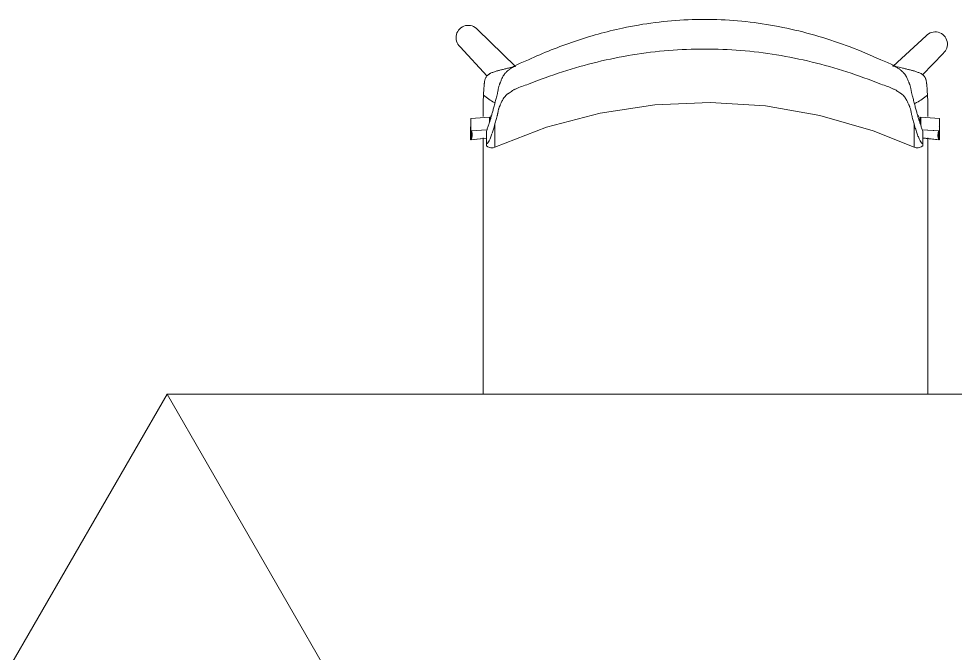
# Model space of a CAD drawing. Header units: millimetres. Extents: x 155927 to 295199, y -4084 to 97293.
# Drawn here: x 178993 to 179994, y 18585 to 19263 of the extents above; entities that cross this region are included whole.
import ezdxf

# ---------------------------------------------------------------- set-up
doc = ezdxf.new("R2010")
doc.units = ezdxf.units.MM
doc.header["$MEASUREMENT"] = 0
doc.layers.add('I-FURN', color=8, linetype='CONTINUOUS', lineweight=9)

msp = doc.modelspace()

# ---------------------------------------------------------------- linework, layer by layer
at = {"layer": 'I-FURN'}
for p, q in [((179524.2, 19211.5), (179483.6, 19251)), ((179962.6, 19244.3), (179927.5, 19212)), ((179464.9, 19232.7), (179493.9, 19201.2)), ((179958.7, 19202.8), (179980.8, 19225.5)), ((179614.4, 19161.8), (179672.8, 19170.8)), ((179672.8, 19170.8), (179731.9, 19173.3)), ((179731.9, 19173.3), (179790.9, 19169.5)), ((179790.9, 19169.5), (179849.2, 19159.3)), ((179476.2, 19156.2), (179496.1, 19157.6)), ((179496.1, 19157.6), (179496.1, 19151.7)), ((179497, 19157.6), (179497, 19154.6)), ((179557.3, 19146.7), (179614.4, 19161.8)), ((179849.2, 19159.3), (179906, 19142.9)), ((179956, 19151.7), (179956, 19157.6)), ((179956.9, 19157.6), (179976.8, 19156.3)), ((179956.9, 19148.8), (179956.9, 19157.6)), ((179476.2, 19142.9), (179476.2, 19156.2)), ((179976.8, 19156.3), (179976.8, 19142.9)), ((179475.8, 19146.5), (179475.8, 19133.2)), ((179493.5, 19144.1), (179476.2, 19142.9)), ((179493, 19129), (179493, 19142.7)), ((179502.1, 19125.4), (179557.3, 19146.7)), ((179906, 19142.9), (179949.9, 19125.4)), ((179976.8, 19142.9), (179958.5, 19144.2)), ((179975.9, 19142.9), (179958.5, 19144.1)), ((179959, 19129), (179959, 19142.7)), ((179977.1, 19133.2), (179977.1, 19146.6)), ((179475.8, 19133.2), (179493, 19135.3)), ((179476.8, 19133.2), (179493, 19135.2)), ((179493, 19127), (179494.6, 19125.9)), ((179959, 19127), (179957.5, 19125.9)), ((179959, 19135.4), (179977.1, 19133.2)), ((179959, 19135.3), (179976.2, 19133.2)), ((179494.6, 19125.9), (179496.3, 19125.1)), ((179496.3, 19125.1), (179497.8, 19124.8)), ((179497.8, 19124.8), (179500.1, 19124.8)), ((179500.1, 19124.8), (179502.1, 19125.4)), ((179952, 19124.8), (179949.9, 19125.4)), ((179954.3, 19124.8), (179952, 19124.8)), ((179955.7, 19125.1), (179954.3, 19124.8)), ((179957.5, 19125.9), (179955.7, 19125.1)), ((179151.8, 18861.9), (178576.8, 17866)), ((180301.8, 18862), (179151.8, 18861.9)), ((179706.8, 17900.7), (179151.8, 18861.9)), ((179151.8, 18861.9), (179706.8, 17900.7))]:
    msp.add_line(p, q, dxfattribs=at)
for centre, start, end in [((179473.6, 19242.5), 40.4176, 228.0338), ((179972.3, 19235.5), 310.3941, 138.0104)]:
    msp.add_arc(centre, 13.1, start, end, dxfattribs=at)
for centre, start_param, end_param in [((179459.3, 19151.9), 5.960696, 6.044337), ((179993.6, 19152), 3.380441, 3.464082), ((179459.3, 19138.6), 5.960696, 6.540192), ((179460.3, 19138.6), 5.960696, 6.540192), ((179992.7, 19138.6), 2.884586, 3.464082), ((179993.6, 19138.6), 2.884586, 3.464082)]:
    msp.add_ellipse(centre, major_axis=(17.4, 0), ratio=0.978487, start_param=start_param, end_param=end_param, dxfattribs=at)
for points, knots in [([(179537.9, 19218.8), (179553.9, 19226.2), (179586.8, 19239.4), (179643.7, 19255.2), (179708.2, 19263.7), (179779.2, 19260.5), (179837, 19248), (179881.7, 19232.9), (179903.4, 19223.7), (179914.2, 19218.8)], [-1, -1, -1, -1, -0.863636, -0.727273, -0.545455, -0.363636, -0.181818, -0.090909, 0, 0, 0, 0]), ([(179914.2, 19192.7), (179902.2, 19197.6), (179878.1, 19206.4), (179828.5, 19220.4), (179764.8, 19230.8), (179687.3, 19230.8), (179623.6, 19220.4), (179574, 19206.4), (179549.8, 19197.6), (179537.9, 19192.7)], [-1, -1, -1, -1, -0.9, -0.8, -0.6, -0.4, -0.2, -0.1, 0, 0, 0, 0]), ([(179495.5, 19149.8), (179496.1, 19151.7), (179497.2, 19154.9), (179498.6, 19159.9), (179499.8, 19164), (179500.9, 19168.3), (179502.1, 19172.8), (179503.2, 19176.8), (179504, 19180.1), (179504.6, 19182.3), (179505, 19184), (179505.3, 19185.7), (179505.6, 19187.4), (179505.9, 19189.1), (179506.3, 19190.5), (179506.7, 19191.7), (179507, 19192.5), (179507.2, 19193), (179507.3, 19193.4), (179507.5, 19193.7), (179507.7, 19194.3), (179508.1, 19195.2), (179508.6, 19196.5), (179509.2, 19198.1), (179510, 19199.8), (179510.9, 19201.6), (179512.1, 19203.3), (179513.2, 19204.7), (179514.2, 19205.7), (179514.8, 19206.2), (179515.2, 19206.7), (179515.7, 19207.1), (179516.4, 19207.6), (179517.6, 19208.6), (179519.4, 19209.9), (179521.9, 19211.5), (179525.5, 19213.6), (179530.6, 19216), (179535.4, 19217.9), (179537.9, 19218.8)], [0, 0, 0, 0, 0.142857, 0.214286, 0.285714, 0.357143, 0.428571, 0.5, 0.535714, 0.571429, 0.589286, 0.607143, 0.642857, 0.660714, 0.678571, 0.696429, 0.705357, 0.709821, 0.714286, 0.71875, 0.723214, 0.732143, 0.75, 0.767857, 0.785714, 0.803571, 0.821429, 0.839286, 0.848214, 0.852679, 0.857143, 0.861607, 0.866071, 0.875, 0.892857, 0.910714, 0.928571, 0.964286, 1, 1, 1, 1]), ([(179914.2, 19218.8), (179916.7, 19217.9), (179921.4, 19216), (179926.5, 19213.6), (179930.1, 19211.5), (179932.6, 19209.9), (179934.5, 19208.6), (179935.7, 19207.6), (179936.3, 19207.1), (179936.8, 19206.7), (179937.3, 19206.2), (179937.9, 19205.7), (179938.8, 19204.7), (179940, 19203.3), (179941.1, 19201.6), (179942, 19199.8), (179942.8, 19198.1), (179943.5, 19196.5), (179944, 19195.2), (179944.3, 19194.3), (179944.5, 19193.7), (179944.7, 19193.4), (179944.9, 19193), (179945.1, 19192.5), (179945.4, 19191.7), (179945.7, 19190.5), (179946.1, 19189.1), (179946.4, 19187.4), (179946.7, 19185.7), (179947, 19184), (179947.3, 19182.7), (179947.7, 19181.4), (179948.1, 19179.7), (179948.9, 19176.8), (179949.9, 19172.8), (179951.1, 19168.3), (179952.3, 19164), (179953.4, 19159.9), (179954.5, 19156.2), (179955.5, 19152.8), (179956.2, 19150.7), (179956.6, 19149.8)], [0, 0, 0, 0, 0.035714, 0.071429, 0.089286, 0.107143, 0.125, 0.133929, 0.138393, 0.142857, 0.147321, 0.151786, 0.160714, 0.178571, 0.196429, 0.214286, 0.232143, 0.25, 0.267857, 0.276786, 0.28125, 0.285714, 0.290179, 0.294643, 0.303571, 0.321429, 0.339286, 0.357143, 0.392857, 0.410714, 0.428571, 0.446429, 0.464286, 0.5, 0.571429, 0.642857, 0.714286, 0.785714, 0.857143, 0.928571, 1, 1, 1, 1]), ([(179489.8, 19181), (179489.9, 19182.1), (179490, 19183.7), (179490.1, 19185.7), (179490.2, 19186.8), (179490.2, 19187.6), (179490.3, 19188.4), (179490.4, 19189.4), (179490.5, 19190.6), (179490.6, 19191.9), (179490.7, 19192.7), (179490.7, 19193.3), (179490.8, 19193.7), (179490.8, 19194), (179490.9, 19194.6), (179491, 19195.4), (179491.2, 19196.6), (179491.6, 19198), (179492, 19199.2), (179492.6, 19200.4), (179493.5, 19201.6), (179494.5, 19202.5), (179495.4, 19203.2), (179496.1, 19203.6), (179496.7, 19204), (179497.7, 19204.5), (179499, 19205.1), (179500.7, 19205.7), (179502.5, 19206.3), (179504.2, 19206.9), (179505.8, 19207.3), (179507.4, 19207.7), (179509.1, 19208.2), (179510.9, 19208.6), (179513.4, 19209.2), (179517.8, 19210.3), (179521.5, 19211.1), (179523.9, 19211.6)], [0, 0, 0, 0, 0.0625, 0.09375, 0.109375, 0.125, 0.140625, 0.15625, 0.1875, 0.21875, 0.234375, 0.242188, 0.25, 0.257812, 0.265625, 0.28125, 0.3125, 0.34375, 0.375, 0.40625, 0.4375, 0.46875, 0.484375, 0.5, 0.515625, 0.53125, 0.5625, 0.59375, 0.625, 0.65625, 0.6875, 0.71875, 0.75, 0.78125, 0.8125, 0.875, 1, 1, 1, 1]), ([(179930.1, 19211.6), (179932.4, 19211.1), (179936.2, 19210.3), (179940.6, 19209.2), (179943, 19208.6), (179944.9, 19208.2), (179946.6, 19207.7), (179948.1, 19207.3), (179949.7, 19206.9), (179951.4, 19206.3), (179953.2, 19205.7), (179954.9, 19205.1), (179956.2, 19204.5), (179957.2, 19204), (179957.9, 19203.6), (179958.6, 19203.2), (179959.4, 19202.5), (179960.4, 19201.6), (179961.3, 19200.4), (179961.9, 19199.2), (179962.4, 19198), (179962.7, 19196.6), (179962.9, 19195.4), (179963, 19194.6), (179963.1, 19194), (179963.2, 19193.7), (179963.2, 19193.3), (179963.3, 19192.7), (179963.4, 19191.9), (179963.5, 19190.6), (179963.6, 19189.4), (179963.6, 19188.4), (179963.7, 19187.6), (179963.8, 19186.8), (179963.8, 19185.7), (179963.9, 19183.7), (179964, 19182.1), (179964.1, 19181)], [0, 0, 0, 0, 0.125, 0.1875, 0.21875, 0.25, 0.28125, 0.3125, 0.34375, 0.375, 0.40625, 0.4375, 0.46875, 0.484375, 0.5, 0.515625, 0.53125, 0.5625, 0.59375, 0.625, 0.65625, 0.6875, 0.71875, 0.734375, 0.742188, 0.75, 0.757812, 0.765625, 0.78125, 0.8125, 0.84375, 0.859375, 0.875, 0.890625, 0.90625, 0.9375, 1, 1, 1, 1]), ([(179537.9, 19192.7), (179535.4, 19192), (179530.7, 19190.5), (179525.7, 19188.4), (179522.1, 19186.6), (179519.6, 19185.1), (179517.8, 19183.9), (179516.6, 19183.1), (179515.9, 19182.6), (179515.4, 19182.2), (179514.9, 19181.8), (179514.3, 19181.3), (179513.4, 19180.3), (179512.2, 19178.9), (179511, 19177.2), (179510, 19175.5), (179509.2, 19173.8), (179508.5, 19172.2), (179507.9, 19170.9), (179507.6, 19170), (179507.3, 19169.5), (179507.2, 19169.2), (179507, 19168.8), (179506.8, 19168.4), (179506.5, 19167.6), (179506.1, 19166.6), (179505.8, 19165.4), (179505.5, 19163.9), (179505.3, 19162.5), (179505, 19161), (179504.7, 19159.8), (179504.4, 19158.6), (179504, 19157), (179503.2, 19154.3), (179502.6, 19151.9), (179502.1, 19150.3)], [0, 0, 0, 0, 0.0625, 0.125, 0.15625, 0.1875, 0.21875, 0.234375, 0.242188, 0.25, 0.257812, 0.265625, 0.28125, 0.3125, 0.34375, 0.375, 0.40625, 0.4375, 0.46875, 0.484375, 0.492188, 0.5, 0.507812, 0.515625, 0.53125, 0.5625, 0.59375, 0.625, 0.6875, 0.71875, 0.75, 0.78125, 0.8125, 0.875, 1, 1, 1, 1]), ([(179949.9, 19150.3), (179949.5, 19151.9), (179948.8, 19154.3), (179948, 19157), (179947.6, 19158.6), (179947.3, 19159.8), (179947, 19161), (179946.7, 19162.5), (179946.5, 19163.9), (179946.2, 19165.4), (179945.9, 19166.6), (179945.5, 19167.6), (179945.2, 19168.4), (179945, 19168.8), (179944.9, 19169.2), (179944.7, 19169.5), (179944.5, 19170), (179944.1, 19170.9), (179943.5, 19172.2), (179942.8, 19173.8), (179942, 19175.5), (179941, 19177.2), (179939.8, 19178.9), (179938.7, 19180.3), (179937.7, 19181.3), (179937.1, 19181.8), (179936.6, 19182.2), (179936.1, 19182.6), (179935.5, 19183.1), (179934.3, 19183.9), (179932.4, 19185.1), (179929.9, 19186.6), (179926.3, 19188.4), (179921.3, 19190.5), (179916.6, 19192), (179914.2, 19192.7)], [0, 0, 0, 0, 0.125, 0.1875, 0.21875, 0.25, 0.28125, 0.3125, 0.375, 0.40625, 0.4375, 0.46875, 0.484375, 0.492188, 0.5, 0.507812, 0.515625, 0.53125, 0.5625, 0.59375, 0.625, 0.65625, 0.6875, 0.71875, 0.734375, 0.742188, 0.75, 0.757812, 0.765625, 0.78125, 0.8125, 0.84375, 0.875, 0.9375, 1, 1, 1, 1]), ([(179489.8, 19181), (179491.7, 19179.4), (179495.5, 19176.6), (179499.8, 19174), (179502.1, 19172.8), (179502.5, 19172.6)], [0, 0, 0, 0, 0.02777778, 0.05555556, 0.06066679, 0.06066679, 0.06066679, 0.06066679]), ([(179950, 19172), (179950.8, 19172.3), (179953.7, 19173.7), (179958.4, 19176.6), (179962.2, 19179.4), (179964.1, 19181)], [0.93252965, 0.93252965, 0.93252965, 0.93252965, 0.94444444, 0.97222222, 1, 1, 1, 1]), ([(179502.1, 19150.3), (179501.6, 19148.3), (179500.6, 19144.8), (179499.6, 19141.8), (179499.2, 19140.5)], [0, 0, 0, 0, 0.1666667, 0.3030536, 0.3030536, 0.3030536, 0.3030536]), ([(179949.9, 19150.3), (179949.9, 19147.3), (179949.9, 19142), (179949.9, 19135.6), (179949.9, 19130.8), (179949.9, 19128.2), (179949.9, 19126.7), (179949.9, 19126.3), (179949.9, 19126)], [0, 0, 0, 0, 0.1111111, 0.2222222, 0.3333333, 0.4444444, 0.5, 0.5555556, 0.5555556, 0.5555556, 0.5555556]), ([(179502.1, 19126), (179502.1, 19126.3), (179502.1, 19127), (179502.1, 19128.9), (179502.1, 19132.9), (179502.1, 19137.8), (179502.1, 19141.4), (179502.1, 19141.8)], [0.4444444, 0.4444444, 0.4444444, 0.4444444, 0.5138889, 0.5833333, 0.7222222, 0.8611111, 0.8809813, 0.8809813, 0.8809813, 0.8809813]), ([(179489.6, 18861.6), (179489.6, 18861.8), (179489.6, 18864.5), (179489.6, 18869.6), (179489.6, 18877.2), (179489.6, 18884.9), (179489.6, 18894.9), (179489.6, 18907.4), (179489.6, 18919.9), (179489.6, 18929.9), (179489.6, 18937.5), (179489.6, 18945.2), (179489.6, 18955.2), (179489.6, 18967.8), (179489.6, 18982.7), (179489.6, 18997.9), (179489.6, 19013), (179489.6, 19027.9), (179489.6, 19040.4), (179489.6, 19050.4), (179489.6, 19058), (179489.6, 19065.6), (179489.6, 19075.5), (179489.6, 19087.7), (179489.6, 19100.1), (179489.6, 19110.2), (179489.6, 19117.9), (179489.6, 19125.7), (179489.6, 19131.6), (179489.6, 19134.9), (179489.6, 19135.6)], [-0.7511307, -0.7511307, -0.7511307, -0.7511307, -0.75, -0.7321429, -0.7142857, -0.6964286, -0.6785714, -0.6428571, -0.6071429, -0.5892857, -0.5714286, -0.5535714, -0.5357143, -0.5, -0.4642857, -0.4285714, -0.3928571, -0.3571429, -0.3214286, -0.3035714, -0.2857143, -0.2678571, -0.25, -0.2142857, -0.1785714, -0.1607143, -0.1428571, -0.125, -0.1071429, -0.1022726, -0.1022726, -0.1022726, -0.1022726]), ([(179493, 19129), (179493, 19128.5), (179493, 19127.6), (179493, 19127), (179493, 19126.9), (179493, 19127.5), (179493, 19128.3), (179493, 19128.7)], [0, 0, 0, 0, 0.125, 0.25, 0.375, 0.5, 0.5828112, 0.5828112, 0.5828112, 0.5828112]), ([(179959, 19128.7), (179959, 19128.3), (179959, 19127.5), (179959, 19126.9), (179959, 19127), (179959, 19127.6), (179959, 19128.5), (179959, 19129)], [0.4162183, 0.4162183, 0.4162183, 0.4162183, 0.5, 0.625, 0.75, 0.875, 1, 1, 1, 1]), ([(179964.3, 19135.5), (179964.3, 19135), (179964.3, 19129.5), (179964.3, 19118.7), (179964.3, 19103.3), (179964.3, 19088.2), (179964.3, 19075.7), (179964.3, 19065.7), (179964.3, 19058), (179964.3, 19050.3), (179964.3, 19040.2), (179964.3, 19027.7), (179964.3, 19015.3), (179964.3, 19005.3), (179964.3, 18997.7), (179964.3, 18990.2), (179964.3, 18980.2), (179964.3, 18967.9), (179964.3, 18955.5), (179964.3, 18945.5), (179964.3, 18937.9), (179964.3, 18930.2), (179964.3, 18920.1), (179964.3, 18907.5), (179964.3, 18892.4), (179964.3, 18877.1), (179964.3, 18866.8), (179964.3, 18861.7), (179964.3, 18861.6)], [-0.896036, -0.896036, -0.896036, -0.896036, -0.8928571, -0.8571429, -0.8214286, -0.7857143, -0.75, -0.7321429, -0.7142857, -0.6964286, -0.6785714, -0.6428571, -0.6071429, -0.5892857, -0.5714286, -0.5535714, -0.5357143, -0.5, -0.4642857, -0.4464286, -0.4285714, -0.4107143, -0.3928571, -0.3571429, -0.3214286, -0.2857143, -0.25, -0.2493139, -0.2493139, -0.2493139, -0.2493139])]:
    msp.add_open_spline(points, degree=3, knots=knots, dxfattribs=at)
for points in [[(179930.1, 19211.6), (179928.8, 19211.8), (179927.6, 19212), (179926.4, 19212.3)], [(179926.5, 19212.3), (179927.7, 19212), (179928.9, 19211.8), (179930.1, 19211.6)], [(179489.6, 19177.1), (179489.7, 19177.8), (179489.7, 19179.1), (179489.8, 19180.4), (179489.8, 19181)], [(179489.6, 19158.2), (179489.6, 19164.7), (179489.6, 19171), (179489.6, 19177.1)], [(179964.1, 19181), (179964.1, 19180.4), (179964.2, 19179.1), (179964.3, 19177.8), (179964.3, 19177.1)], [(179964.3, 19177.1), (179964.3, 19171), (179964.3, 19164.7), (179964.3, 19158.2)], [(179498.4, 19159.2), (179498, 19158.9), (179497.6, 19158.7), (179497.2, 19158.4)], [(179954.8, 19158.4), (179954.5, 19158.7), (179954.1, 19158.9), (179953.7, 19159.2)], [(179493, 19142.7), (179493.4, 19143.7), (179494.2, 19146), (179495, 19148.5), (179495.5, 19149.8)], [(179502.1, 19142.2), (179502.1, 19144.6), (179502.1, 19147.3), (179502.1, 19150.3)], [(179959, 19129), (179958.6, 19129.2), (179957.7, 19129.9), (179956.2, 19132.1), (179954.7, 19135.3), (179953.2, 19139.5), (179951.5, 19144.5), (179950.4, 19148.3), (179949.9, 19150.3)], [(179956.6, 19149.8), (179957, 19148.5), (179957.8, 19146), (179958.6, 19143.7), (179959, 19142.7)], [(179498.9, 19139.7), (179498.3, 19138.1), (179497.3, 19135.3), (179495.9, 19132.1), (179494.4, 19129.9), (179493.4, 19129.2), (179493, 19129)]]:
    msp.add_open_spline(points, degree=3, dxfattribs=at)

doc.saveas('drawing.dxf')
